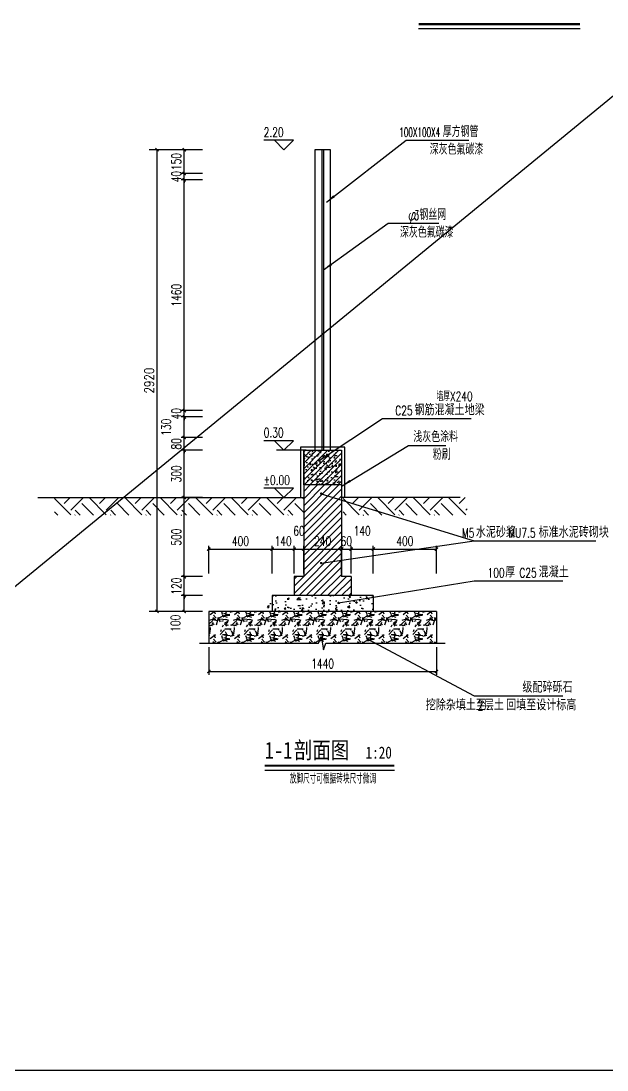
# Model space of a CAD drawing. Extents: x -91598 to 25837, y -20983 to 23106.
# Drawn here: x 8852 to 12560, y 7255 to 13890 of the extents above; entities that cross this region are included whole.
import ezdxf

# ---------------------------------------------------------------- set-up
doc = ezdxf.new("R2010")
doc.units = 0
doc.header["$LTSCALE"] = 1000
for name, color, linetype in [('0-P-铺装填充', 8, 'Continuous'), ('1-填充', 8, 'Continuous'), ('A-HATCH-1', 252, 'Continuous'), ('A-LIN-V', 9, 'Continuous'), ('AS-WALL', 40, 'Continuous'), ('DIM_ELEV', 3, 'Continuous'), ('DIM_LEAD', 3, 'Continuous'), ('DIM_SYMB', 3, 'Continuous'), ('PUB_DIM', 3, 'Continuous')]:
    doc.layers.add(name, color=color, linetype=linetype)
doc.styles.add('-黑体', font='', dxfattribs={"width": 0.8})
doc.styles.add('_TCH_DIM', font='SIMPLEX', dxfattribs={"width": 0.8, "bigfont": 'GBCBIG'})
doc.styles.add('_TCH_DIM_T3', font='SIMPLEX', dxfattribs={"width": 0.8, "bigfont": 'GBCBIG'})
doc.styles.add('A-DIM_T3', font='SIMPLEX', dxfattribs={"width": 0.705882, "bigfont": 'GBCBIG'})
doc.styles.get('-黑体').set_extended_font_data('SimHei')
doc.dimstyles.new('_TCH_ARCH-20', dxfattribs={"dimscale": 20, "dimtxt": 2.975, "dimasz": 1, "dimexe": 2.5, "dimexo": 3, "dimgap": 1, "dimtad": 1, "dimdec": 0, "dimzin": 0, "dimdsep": 46, "dimtxsty": '_TCH_DIM_T3', "dimblk": 'ARCHTICK', "dimcen": 0.09, "dimclrt": 7, "dimazin": 2, "dimtfac": 1, "dimtdec": 0, "dimtix": 1, "dimtmove": 2, "dimatfit": 3, "dimfxl": 0, "dimtolj": 1, "dimtzin": 0, "dimarcsym": 0})
doc.dimstyles.new('A-DIM-20', dxfattribs={"dimscale": 20, "dimtxt": 2.975, "dimasz": 1, "dimexe": 1, "dimexo": 1, "dimgap": 1, "dimtad": 1, "dimdec": 0, "dimzin": 0, "dimdsep": 46, "dimtxsty": 'A-DIM_T3', "dimblk": 'ARCHTICK', "dimcen": 0.09, "dimclrt": 7, "dimazin": 2, "dimtfac": 1, "dimtdec": 0, "dimtix": 1, "dimtmove": 2, "dimatfit": 3, "dimfxl": 0, "dimtolj": 1, "dimtzin": 0, "dimarcsym": 0})

# ---------------------------------------------------------------- blocks, each defined once
blk = doc.blocks.new('_ArchTick')
at = {"color": 0, "linetype": 'ByBlock', "const_width": 0.4}
blk.add_lwpolyline([(-0.5, -0.5), (0.5, 0.5)], dxfattribs=at)
blk = doc.blocks.new('*D90')
at = {"layer": 'Defpoints', "color": 0}
for p in [(9713.1, 13075.3), (9991.7, 13075.3), (9991.7, 10155.3)]:
    blk.add_point(p, dxfattribs=at)
at = {"layer": 'PUB_DIM', "color": 0, "lineweight": -2}
for p, q in [((9931.7, 13075.3), (9663.1, 13075.3)), ((9713.1, 10155.3), (9713.1, 13075.3)), ((9931.7, 10155.3), (9663.1, 10155.3))]:
    blk.add_line(p, q, dxfattribs=at)
at = {"layer": 'PUB_DIM', "color": 0, "lineweight": -2, "xscale": 20, "yscale": 20, "zscale": 20}
for p, rotation in [((9713.1, 13075.3), 90), ((9713.1, 10155.3), 270)]:
    blk.add_blockref('_ArchTick', p, dxfattribs=dict(at, rotation=rotation))
at = {"layer": 'PUB_DIM', "color": 7, "insert": (9663.4, 11615.3), "char_height": 59.5, "attachment_point": 5, "rotation": 90, "style": '_TCH_DIM_T3'}
blk.add_mtext('\\A1;2920', dxfattribs=at)
blk = doc.blocks.new('*D155')
at = {"layer": 'Defpoints', "color": 0}
for p in [(10440.9, 10550), (10040.9, 10375.3), (10440.9, 10375.3)]:
    blk.add_point(p, dxfattribs=at)
at = {"layer": 'PUB_DIM', "color": 0, "lineweight": -2}
for p, q in [((10040.9, 10395.3), (10040.9, 10570)), ((10040.9, 10550), (10440.9, 10550)), ((10440.9, 10395.3), (10440.9, 10570))]:
    blk.add_line(p, q, dxfattribs=at)
at = {"layer": 'PUB_DIM', "color": 0, "lineweight": -2, "xscale": 20, "yscale": 20, "zscale": 20, "rotation": 180}
blk.add_blockref('_ArchTick', (10040.9, 10550), dxfattribs=at)
at = {"layer": 'PUB_DIM', "color": 0, "lineweight": -2, "xscale": 20, "yscale": 20, "zscale": 20}
blk.add_blockref('_ArchTick', (10440.9, 10550), dxfattribs=at)
at = {"layer": 'PUB_DIM', "color": 7, "insert": (10240.9, 10599.8), "char_height": 59.5, "attachment_point": 5, "style": 'A-DIM_T3'}
blk.add_mtext('\\A1;400', dxfattribs=at)
blk = doc.blocks.new('*D156')
at = {"layer": 'Defpoints', "color": 0}
for p in [(10580.9, 10550), (10440.9, 10375.3), (10580.9, 10375.3)]:
    blk.add_point(p, dxfattribs=at)
at = {"layer": 'PUB_DIM', "color": 0, "lineweight": -2}
for p, q in [((10440.9, 10395.3), (10440.9, 10570)), ((10440.9, 10550), (10580.9, 10550)), ((10580.9, 10395.3), (10580.9, 10570))]:
    blk.add_line(p, q, dxfattribs=at)
at = {"layer": 'PUB_DIM', "color": 0, "lineweight": -2, "xscale": 20, "yscale": 20, "zscale": 20, "rotation": 180}
blk.add_blockref('_ArchTick', (10440.9, 10550), dxfattribs=at)
at = {"layer": 'PUB_DIM', "color": 0, "lineweight": -2, "xscale": 20, "yscale": 20, "zscale": 20}
blk.add_blockref('_ArchTick', (10580.9, 10550), dxfattribs=at)
at = {"layer": 'PUB_DIM', "color": 7, "insert": (10510.9, 10599.8), "char_height": 59.5, "attachment_point": 5, "style": 'A-DIM_T3'}
blk.add_mtext('\\A1;140', dxfattribs=at)
blk = doc.blocks.new('*D157')
at = {"layer": 'Defpoints', "color": 0}
for p in [(10640.9, 10550), (10580.9, 10375.3), (10640.9, 10375.3)]:
    blk.add_point(p, dxfattribs=at)
at = {"layer": 'PUB_DIM', "color": 0, "lineweight": -2}
for p, q in [((10580.9, 10395.3), (10580.9, 10570)), ((10580.9, 10550), (10640.9, 10550)), ((10640.9, 10395.3), (10640.9, 10570))]:
    blk.add_line(p, q, dxfattribs=at)
at = {"layer": 'PUB_DIM', "color": 0, "lineweight": -2, "xscale": 20, "yscale": 20, "zscale": 20, "rotation": 180}
blk.add_blockref('_ArchTick', (10580.9, 10550), dxfattribs=at)
at = {"layer": 'PUB_DIM', "color": 0, "lineweight": -2, "xscale": 20, "yscale": 20, "zscale": 20}
blk.add_blockref('_ArchTick', (10640.9, 10550), dxfattribs=at)
at = {"layer": 'PUB_DIM', "color": 7, "insert": (10610.9, 10664.5), "char_height": 59.5, "attachment_point": 5, "style": 'A-DIM_T3'}
blk.add_mtext('\\A1;60', dxfattribs=at)
blk = doc.blocks.new('*D158')
at = {"layer": 'Defpoints', "color": 0}
for p in [(10880.9, 10550), (10640.9, 10375.3), (10880.9, 10375.3)]:
    blk.add_point(p, dxfattribs=at)
at = {"layer": 'PUB_DIM', "color": 0, "lineweight": -2}
for p, q in [((10640.9, 10395.3), (10640.9, 10570)), ((10640.9, 10550), (10880.9, 10550)), ((10880.9, 10395.3), (10880.9, 10570))]:
    blk.add_line(p, q, dxfattribs=at)
at = {"layer": 'PUB_DIM', "color": 0, "lineweight": -2, "xscale": 20, "yscale": 20, "zscale": 20, "rotation": 180}
blk.add_blockref('_ArchTick', (10640.9, 10550), dxfattribs=at)
at = {"layer": 'PUB_DIM', "color": 0, "lineweight": -2, "xscale": 20, "yscale": 20, "zscale": 20}
blk.add_blockref('_ArchTick', (10880.9, 10550), dxfattribs=at)
at = {"layer": 'PUB_DIM', "color": 7, "insert": (10760.9, 10599.8), "char_height": 59.5, "attachment_point": 5, "style": 'A-DIM_T3'}
blk.add_mtext('\\A1;240', dxfattribs=at)
blk = doc.blocks.new('*D159')
at = {"layer": 'Defpoints', "color": 0}
for p in [(10940.9, 10550), (10880.9, 10375.3), (10940.9, 10375.3)]:
    blk.add_point(p, dxfattribs=at)
at = {"layer": 'PUB_DIM', "color": 0, "lineweight": -2}
for p, q in [((10880.9, 10550), (10860.9, 10550)), ((10880.9, 10395.3), (10880.9, 10570)), ((10880.9, 10550), (10940.9, 10550)), ((10940.9, 10395.3), (10940.9, 10570)), ((10940.9, 10550), (10960.9, 10550))]:
    blk.add_line(p, q, dxfattribs=at)
at = {"layer": 'PUB_DIM', "color": 0, "lineweight": -2, "xscale": 20, "yscale": 20, "zscale": 20}
blk.add_blockref('_ArchTick', (10880.9, 10550), dxfattribs=at)
at = {"layer": 'PUB_DIM', "color": 0, "lineweight": -2, "xscale": 20, "yscale": 20, "zscale": 20, "rotation": 180}
blk.add_blockref('_ArchTick', (10940.9, 10550), dxfattribs=at)
at = {"layer": 'PUB_DIM', "color": 7, "insert": (10910.9, 10599.8), "char_height": 59.5, "attachment_point": 5, "style": 'A-DIM_T3'}
blk.add_mtext('\\A1;60', dxfattribs=at)
blk = doc.blocks.new('*D160')
at = {"layer": 'Defpoints', "color": 0}
for p in [(11080.9, 10550), (10940.9, 10375.3), (11080.9, 10375.3)]:
    blk.add_point(p, dxfattribs=at)
at = {"layer": 'PUB_DIM', "color": 0, "lineweight": -2}
for p, q in [((10940.9, 10395.3), (10940.9, 10570)), ((10940.9, 10550), (11080.9, 10550)), ((11080.9, 10395.3), (11080.9, 10570))]:
    blk.add_line(p, q, dxfattribs=at)
at = {"layer": 'PUB_DIM', "color": 0, "lineweight": -2, "xscale": 20, "yscale": 20, "zscale": 20, "rotation": 180}
blk.add_blockref('_ArchTick', (10940.9, 10550), dxfattribs=at)
at = {"layer": 'PUB_DIM', "color": 0, "lineweight": -2, "xscale": 20, "yscale": 20, "zscale": 20}
blk.add_blockref('_ArchTick', (11080.9, 10550), dxfattribs=at)
at = {"layer": 'PUB_DIM', "color": 7, "insert": (11010.9, 10664.5), "char_height": 59.5, "attachment_point": 5, "style": 'A-DIM_T3'}
blk.add_mtext('\\A1;140', dxfattribs=at)
blk = doc.blocks.new('*D161')
at = {"layer": 'Defpoints', "color": 0}
for p in [(11480.9, 10550), (11080.9, 10375.3), (11480.9, 10375.3)]:
    blk.add_point(p, dxfattribs=at)
at = {"layer": 'PUB_DIM', "color": 0, "lineweight": -2}
for p, q in [((11080.9, 10395.3), (11080.9, 10570)), ((11080.9, 10550), (11480.9, 10550)), ((11480.9, 10395.3), (11480.9, 10570))]:
    blk.add_line(p, q, dxfattribs=at)
at = {"layer": 'PUB_DIM', "color": 0, "lineweight": -2, "xscale": 20, "yscale": 20, "zscale": 20, "rotation": 180}
blk.add_blockref('_ArchTick', (11080.9, 10550), dxfattribs=at)
at = {"layer": 'PUB_DIM', "color": 0, "lineweight": -2, "xscale": 20, "yscale": 20, "zscale": 20}
blk.add_blockref('_ArchTick', (11480.9, 10550), dxfattribs=at)
at = {"layer": 'PUB_DIM', "color": 7, "insert": (11280.9, 10599.8), "char_height": 59.5, "attachment_point": 5, "style": 'A-DIM_T3'}
blk.add_mtext('\\A1;400', dxfattribs=at)
blk = doc.blocks.new('*D162')
at = {"layer": 'Defpoints', "color": 0}
for p in [(9885, 10255.3), (10021.7, 10255.3), (10021.7, 10155.3)]:
    blk.add_point(p, dxfattribs=at)
at = {"layer": 'PUB_DIM', "color": 0, "lineweight": -2}
for p, q in [((10001.7, 10255.3), (9865, 10255.3)), ((9885, 10155.3), (9885, 10255.3)), ((10001.7, 10155.3), (9865, 10155.3))]:
    blk.add_line(p, q, dxfattribs=at)
at = {"layer": 'PUB_DIM', "color": 0, "lineweight": -2, "xscale": 20, "yscale": 20, "zscale": 20}
for p, rotation in [((9885, 10255.3), 90), ((9885, 10155.3), 270)]:
    blk.add_blockref('_ArchTick', p, dxfattribs=dict(at, rotation=rotation))
at = {"layer": 'PUB_DIM', "color": 7, "insert": (9830, 10080.3), "char_height": 59.5, "attachment_point": 5, "rotation": 90, "style": 'A-DIM_T3'}
blk.add_mtext('\\A1;100', dxfattribs=at)
blk = doc.blocks.new('*D163')
at = {"layer": 'Defpoints', "color": 0}
for p in [(9885, 10375.3), (10021.7, 10375.3), (10021.7, 10255.3)]:
    blk.add_point(p, dxfattribs=at)
at = {"layer": 'PUB_DIM', "color": 0, "lineweight": -2}
for p, q in [((10001.7, 10375.3), (9865, 10375.3)), ((9885, 10375.3), (9885, 10395.3)), ((9885, 10255.3), (9885, 10375.3)), ((10001.7, 10255.3), (9865, 10255.3)), ((9885, 10255.3), (9885, 10235.3))]:
    blk.add_line(p, q, dxfattribs=at)
at = {"layer": 'PUB_DIM', "color": 0, "lineweight": -2, "xscale": 20, "yscale": 20, "zscale": 20}
for p, rotation in [((9885, 10375.3), 270), ((9885, 10255.3), 90)]:
    blk.add_blockref('_ArchTick', p, dxfattribs=dict(at, rotation=rotation))
at = {"layer": 'PUB_DIM', "color": 7, "insert": (9835.2, 10315.3), "char_height": 59.5, "attachment_point": 5, "rotation": 90, "style": 'A-DIM_T3'}
blk.add_mtext('\\A1;120', dxfattribs=at)
blk = doc.blocks.new('*D164')
at = {"layer": 'Defpoints', "color": 0}
for p in [(9885, 10875.3), (10021.7, 10875.3), (10021.7, 10375.3)]:
    blk.add_point(p, dxfattribs=at)
at = {"layer": 'PUB_DIM', "color": 0, "lineweight": -2}
for p, q in [((10001.7, 10875.3), (9865, 10875.3)), ((9885, 10375.3), (9885, 10875.3)), ((10001.7, 10375.3), (9865, 10375.3))]:
    blk.add_line(p, q, dxfattribs=at)
at = {"layer": 'PUB_DIM', "color": 0, "lineweight": -2, "xscale": 20, "yscale": 20, "zscale": 20}
for p, rotation in [((9885, 10875.3), 90), ((9885, 10375.3), 270)]:
    blk.add_blockref('_ArchTick', p, dxfattribs=dict(at, rotation=rotation))
at = {"layer": 'PUB_DIM', "color": 7, "insert": (9835.2, 10625.3), "char_height": 59.5, "attachment_point": 5, "rotation": 90, "style": 'A-DIM_T3'}
blk.add_mtext('\\A1;500', dxfattribs=at)
blk = doc.blocks.new('*D165')
at = {"layer": 'Defpoints', "color": 0}
for p in [(9885, 11175.3), (10021.7, 11175.3), (10021.7, 10875.3)]:
    blk.add_point(p, dxfattribs=at)
at = {"layer": 'PUB_DIM', "color": 0, "lineweight": -2}
for p, q in [((10001.7, 11175.3), (9865, 11175.3)), ((9885, 10875.3), (9885, 11175.3)), ((10001.7, 10875.3), (9865, 10875.3))]:
    blk.add_line(p, q, dxfattribs=at)
at = {"layer": 'PUB_DIM', "color": 0, "lineweight": -2, "xscale": 20, "yscale": 20, "zscale": 20}
for p, rotation in [((9885, 11175.3), 90), ((9885, 10875.3), 270)]:
    blk.add_blockref('_ArchTick', p, dxfattribs=dict(at, rotation=rotation))
at = {"layer": 'PUB_DIM', "color": 7, "insert": (9835.2, 11025.3), "char_height": 59.5, "attachment_point": 5, "rotation": 90, "style": 'A-DIM_T3'}
blk.add_mtext('\\A1;300', dxfattribs=at)
blk = doc.blocks.new('*D166')
at = {"layer": 'Defpoints', "color": 0}
for p in [(9885, 11255.3), (10021.7, 11255.3), (10021.7, 11175.3)]:
    blk.add_point(p, dxfattribs=at)
at = {"layer": 'PUB_DIM', "color": 0, "lineweight": -2}
for p, q in [((10001.7, 11255.3), (9865, 11255.3)), ((9885, 11255.3), (9885, 11275.3)), ((9885, 11175.3), (9885, 11255.3)), ((10001.7, 11175.3), (9865, 11175.3)), ((9885, 11175.3), (9885, 11155.3))]:
    blk.add_line(p, q, dxfattribs=at)
at = {"layer": 'PUB_DIM', "color": 0, "lineweight": -2, "xscale": 20, "yscale": 20, "zscale": 20}
for p, rotation in [((9885, 11255.3), 270), ((9885, 11175.3), 90)]:
    blk.add_blockref('_ArchTick', p, dxfattribs=dict(at, rotation=rotation))
at = {"layer": 'PUB_DIM', "color": 7, "insert": (9835.2, 11215.3), "char_height": 59.5, "attachment_point": 5, "rotation": 90, "style": 'A-DIM_T3'}
blk.add_mtext('\\A1;80', dxfattribs=at)
blk = doc.blocks.new('*D167')
at = {"layer": 'Defpoints', "color": 0}
for p in [(9885, 11385.3), (10021.7, 11385.3), (10021.7, 11255.3)]:
    blk.add_point(p, dxfattribs=at)
at = {"layer": 'PUB_DIM', "color": 0, "lineweight": -2}
for p, q in [((10001.7, 11385.3), (9865, 11385.3)), ((9885, 11255.3), (9885, 11385.3)), ((10001.7, 11255.3), (9865, 11255.3))]:
    blk.add_line(p, q, dxfattribs=at)
at = {"layer": 'PUB_DIM', "color": 0, "lineweight": -2, "xscale": 20, "yscale": 20, "zscale": 20}
for p, rotation in [((9885, 11385.3), 90), ((9885, 11255.3), 270)]:
    blk.add_blockref('_ArchTick', p, dxfattribs=dict(at, rotation=rotation))
at = {"layer": 'PUB_DIM', "color": 7, "insert": (9770.5, 11320.3), "char_height": 59.5, "attachment_point": 5, "rotation": 90, "style": 'A-DIM_T3'}
blk.add_mtext('\\A1;130', dxfattribs=at)
blk = doc.blocks.new('*D168')
at = {"layer": 'Defpoints', "color": 0}
for p in [(9885, 11425.3), (10021.7, 11425.3), (10021.7, 11385.3)]:
    blk.add_point(p, dxfattribs=at)
at = {"layer": 'PUB_DIM', "color": 0, "lineweight": -2}
for p, q in [((10001.7, 11425.3), (9865, 11425.3)), ((9885, 11425.3), (9885, 11445.3)), ((9885, 11385.3), (9885, 11425.3)), ((10001.7, 11385.3), (9865, 11385.3)), ((9885, 11385.3), (9885, 11365.3))]:
    blk.add_line(p, q, dxfattribs=at)
at = {"layer": 'PUB_DIM', "color": 0, "lineweight": -2, "xscale": 20, "yscale": 20, "zscale": 20}
for p, rotation in [((9885, 11425.3), 270), ((9885, 11385.3), 90)]:
    blk.add_blockref('_ArchTick', p, dxfattribs=dict(at, rotation=rotation))
at = {"layer": 'PUB_DIM', "color": 7, "insert": (9835.2, 11405.3), "char_height": 59.5, "attachment_point": 5, "rotation": 90, "style": 'A-DIM_T3'}
blk.add_mtext('\\A1;40', dxfattribs=at)
blk = doc.blocks.new('*D169')
at = {"layer": 'Defpoints', "color": 0}
for p in [(9885, 12885.3), (10021.7, 12885.3), (10021.7, 11425.3)]:
    blk.add_point(p, dxfattribs=at)
at = {"layer": 'PUB_DIM', "color": 0, "lineweight": -2}
for p, q in [((10001.7, 12885.3), (9865, 12885.3)), ((9885, 11425.3), (9885, 12885.3)), ((10001.7, 11425.3), (9865, 11425.3))]:
    blk.add_line(p, q, dxfattribs=at)
at = {"layer": 'PUB_DIM', "color": 0, "lineweight": -2, "xscale": 20, "yscale": 20, "zscale": 20}
for p, rotation in [((9885, 12885.3), 90), ((9885, 11425.3), 270)]:
    blk.add_blockref('_ArchTick', p, dxfattribs=dict(at, rotation=rotation))
at = {"layer": 'PUB_DIM', "color": 7, "insert": (9835.2, 12155.3), "char_height": 59.5, "attachment_point": 5, "rotation": 90, "style": 'A-DIM_T3'}
blk.add_mtext('\\A1;1460', dxfattribs=at)
blk = doc.blocks.new('*D170')
at = {"layer": 'Defpoints', "color": 0}
for p in [(9885, 12925.3), (10021.7, 12925.3), (10021.7, 12885.3)]:
    blk.add_point(p, dxfattribs=at)
at = {"layer": 'PUB_DIM', "color": 0, "lineweight": -2}
for p, q in [((9885, 12925.3), (9885, 12945.3)), ((10001.7, 12925.3), (9865, 12925.3)), ((10001.7, 12885.3), (9865, 12885.3)), ((9885, 12885.3), (9885, 12925.3)), ((9885, 12885.3), (9885, 12865.3))]:
    blk.add_line(p, q, dxfattribs=at)
at = {"layer": 'PUB_DIM', "color": 0, "lineweight": -2, "xscale": 20, "yscale": 20, "zscale": 20}
for p, rotation in [((9885, 12925.3), 270), ((9885, 12885.3), 90)]:
    blk.add_blockref('_ArchTick', p, dxfattribs=dict(at, rotation=rotation))
at = {"layer": 'PUB_DIM', "color": 7, "insert": (9835.2, 12905.3), "char_height": 59.5, "attachment_point": 5, "rotation": 90, "style": 'A-DIM_T3'}
blk.add_mtext('\\A1;40', dxfattribs=at)
blk = doc.blocks.new('*D171')
at = {"layer": 'Defpoints', "color": 0}
for p in [(9885, 13075.3), (10021.7, 13075.3), (10021.7, 12925.3)]:
    blk.add_point(p, dxfattribs=at)
at = {"layer": 'PUB_DIM', "color": 0, "lineweight": -2}
for p, q in [((10001.7, 13075.3), (9865, 13075.3)), ((9885, 12925.3), (9885, 13075.3)), ((10001.7, 12925.3), (9865, 12925.3))]:
    blk.add_line(p, q, dxfattribs=at)
at = {"layer": 'PUB_DIM', "color": 0, "lineweight": -2, "xscale": 20, "yscale": 20, "zscale": 20}
for p, rotation in [((9885, 13075.3), 90), ((9885, 12925.3), 270)]:
    blk.add_blockref('_ArchTick', p, dxfattribs=dict(at, rotation=rotation))
at = {"layer": 'PUB_DIM', "color": 7, "insert": (9835.2, 13000.3), "char_height": 59.5, "attachment_point": 5, "rotation": 90, "style": 'A-DIM_T3'}
blk.add_mtext('\\A1;150', dxfattribs=at)
blk = doc.blocks.new('*D172')
at = {"layer": 'Defpoints', "color": 0}
for p in [(10040.9, 9949.7), (11480.9, 9949.7), (11480.9, 9775)]:
    blk.add_point(p, dxfattribs=at)
at = {"layer": 'PUB_DIM', "color": 0, "lineweight": -2}
for p, q in [((10040.9, 9929.7), (10040.9, 9755)), ((11480.9, 9929.7), (11480.9, 9755)), ((10040.9, 9775), (11480.9, 9775))]:
    blk.add_line(p, q, dxfattribs=at)
at = {"layer": 'PUB_DIM', "color": 0, "lineweight": -2, "xscale": 20, "yscale": 20, "zscale": 20, "rotation": 180}
blk.add_blockref('_ArchTick', (10040.9, 9775), dxfattribs=at)
at = {"layer": 'PUB_DIM', "color": 0, "lineweight": -2, "xscale": 20, "yscale": 20, "zscale": 20}
blk.add_blockref('_ArchTick', (11480.9, 9775), dxfattribs=at)
at = {"layer": 'PUB_DIM', "color": 7, "insert": (10760.9, 9824.8), "char_height": 59.5, "attachment_point": 5, "style": 'A-DIM_T3'}
blk.add_mtext('\\A1;1440', dxfattribs=at)

msp = doc.modelspace()

# ---------------------------------------------------------------- hatches: boundary and pattern name
at = {"layer": '0-P-铺装填充'}
h = msp.add_hatch(dxfattribs=at)
h.set_pattern_fill('GRAVEL', color=256, scale=20)
h.set_pattern_definition([(228.0128, (1160474.207, 381222.459), (-1219.20103595, -1371.60168537), [20.50326, -2029.83]), (184.9697, (1160460.491, 381207.219), (1828.80295837, 152.398924523), [35.1843, -3483.24]), (132.5104, (1160425.439, 381204.171), (1523.9988911, -1676.40163755), [24.80892, -2456.082]), (267.2737, (1160366.003, 381166.071), (152.39933825, 3047.9990192), [32.0403, -3171.984]), (292.8337, (1160364.479, 381134.067), (-762.00216333, 1828.801039803), [31.41804, -3110.388]), (357.2737, (1160376.671, 381105.111), (-3047.9990192, 152.39933825), [32.0403, -3171.984]), (37.6942, (1160408.6753, 381103.587), (-1981.201251674, -1523.99864142), [42.37164, -4194.786]), (72.2553, (1160442.2033, 381129.495), (1066.802133928, 3352.800972362), [40.0032, -3960.318]), (121.4296, (1160454.395, 381167.595), (-1219.200314116, 1981.1976696), [32.14878, -3182.73]), (175.2364, (1160437.631, 381195.027), (1676.39868318, -152.39856976), [36.70278, -1798.434]), (222.3974, (1160401.0553, 381198.075), (-1828.800055034, -1676.397819038), [47.46468, -4699.008]), (138.8141, (1160516.88, 381164.547), (-1066.79932045, 914.39859343), [16.2003, -1603.836]), (171.4692, (1160504.687, 381175.215), (1981.196975735, -304.800768003), [30.82092, -3051.276]), (225, (1160474.21, 381179.79), (-3e-14, -152.399896), [21.55254, -193.9734]), (203.1986, (1160463.54, 381198.075), (762.00256954, 304.80133646), [11.60646, -1149.036]), (291.8014, (1160452.87, 381193.503), (-152.4001069, 457.2002945), [16.41396, -804.288]), (30.9638, (1160458.967, 381178.263), (457.1995173, 304.8002375), [26.6592, -861.978]), (161.5651, (1160481.827, 381191.98), (304.800139, -152.3997733), [19.27722, -462.654]), (16.3895, (1160364.479, 381193.503), (1524.00084084, 457.199049), [27.00528, -2673.528]), (70.3462, (1160390.387, 381201.123), (-609.59830132, -1676.39762931), [22.65594, -2242.932]), (293.1986, (1160481.827, 381222.459), (-304.80133646, 762.00256954), [23.2128, -1137.432]), (343.6105, (1160490.971, 381201.123), (-1524.00084084, 457.199049), [27.00528, -2673.528]), (339.444, (1160364.48, 381099.015), (-762.00094586, 304.79963016), [26.0421, -1276.062]), (294.7751, (1160388.863, 381089.871), (-761.99822422, 1676.39922157), [21.82032, -2160.216]), (66.8014, (1160483.351, 381070.059), (304.80133646, 762.00256954), [23.2128, -1137.432]), (17.354, (1160492.495, 381091.395), (-1981.20010691, -609.599080536), [25.54698, -2529.144]), (69.444, (1160408.675, 381070.059), (-304.79963016, -762.00094586), [13.02108, -1289.088]), (101.3099, (1160474.207, 381070.06), (-152.3992478, 609.59804765), [7.7709, -769.32]), (165.9638, (1160472.683, 381077.68), (457.2003213, -152.3997362), [31.41804, -596.943]), (186.009, (1160442.203, 381085.299), (1523.997752666, 152.399644113), [29.11602, -2882.484]), (303.6901, (1160458.967, 381164.547), (-152.4000523, 304.799706), [21.97944, -527.5068]), (353.1572, (1160471.159, 381146.259), (2590.8010714, -304.8013651), [38.37342, -3798.96]), (60.9454, (1160509.26, 381141.687), (-609.59858195, -1066.79745665), [15.69048, -1553.364]), (90, (1160516.88, 381155.4), (-152.4, 152.4), [9.144, -143.256]), (120.2564, (1160439.155, 381089.871), (609.59870801, -1066.79946195), [21.17202, -2096.034]), (48.0128, (1160428.487, 381108.159), (1219.20103595, 1371.60168537), [41.00658, -2009.328]), (0, (1160455.92, 381138.64), (152.4, 152.4), [39.624, -112.776]), (325.3048, (1160495.543, 381138.639), (-1523.99735946, 1066.80010143), [24.0966, -2385.558]), (254.0546, (1160515.355, 381124.923), (-152.4003888, -609.6014522), [22.18974, -1087.302]), (207.646, (1160509.259, 381103.587), (-2895.59898294, -1524.000958483), [36.1287, -3576.75]), (175.4261, (1160477.255, 381086.823), (-1981.200456285, 152.399262673), [38.22174, -3783.948]), (175.4261, (1160477.255, 381086.823), (-1981.200456285, 152.399262673), [38.22174, -3783.948])])
h.paths.add_polyline_path([(11480.9, 9955.3), (11480.9, 10155.3), (10040.9, 10155.3), (10040.9, 9955.3)])
at = {"layer": '1-填充'}
h = msp.add_hatch(dxfattribs=at)
h.set_pattern_fill('混凝土', color=256, scale=15, style=0)
h.set_pattern_definition([(50, (-1159407.82, -372356.37), (107.5890274, -9.41282), [11.25, -123.75]), (355, (-1159407.82, -372356.37), (-20.8127, 112.82882), [9, -99]), (100.4514, (-1159398.86, -372357.16), (86.776407, 103.415931), [9.5610285, -105.171317]), (46.1842, (-1159407.82, -372326.37), (160.086157, -24.827852), [16.875, -185.625]), (96.6356, (-1159394.48, -372328.44), (140.199406, 146.11768), [14.341543, -157.75695]), (351.1842, (-1159407.82, -372326.37), (140.199292, 146.11779), [13.5, -148.5]), (21, (-1159392.82, -372333.87), (89.536058, -60.3928336), [11.25, -123.75]), (326, (-1159392.82, -372333.87), (36.4973, 108.772507), [9, -99]), (71.4514, (-1159385.36, -372338.91), (126.033394, 48.3795745), [9.5610285, -105.171317]), (37.5, (-1159407.82, -372356.373), (1.8239783, 49.9340781), [0, -97.8, 0, -100.5, 0, -99.375]), (7.5, (-1159407.82, -372356.373), (39.4604306, 59.1617568), [0, -57.3, 0, -95.55, 0, -37.875]), (327.5, (-1159441.27, -372356.373), (80.0733654, -3.3832308), [0, -37.5, 0, -117, 0, -155.25]), (317.5, (-1159456.27, -372356.37), (87.4779254, 15.0157473), [0, -48.75, 0, -77.7, 0, -110.25])])
h.paths.add_polyline_path([(11080.9, 10155.3), (11080.9, 10255.3), (10410.9, 10255.3), (10410.9, 10155.3)])
at = {"layer": 'A-HATCH-1'}
h = msp.add_hatch(dxfattribs=at)
h.set_pattern_fill('钢筋混凝土', color=8, scale=10)
h.set_pattern_definition([(45, (-1151450.645, -353346.27), (-17.67766953, 17.67766953), []), (50, (-1151450.645, -353346.27), (71.7260183, -6.2752135), [7.5, -82.5]), (355, (-1151450.645, -353346.27), (-13.8751334, 75.2192134), [6, -66]), (100.4514, (-1151444.67, -353346.79), (57.850938, 68.9439542), [6.374019, -70.114211]), (46.1842, (-1151450.645, -353326.27), (106.724105, -16.5519014), [11.25, -123.75]), (96.6356, (-1151441.75, -353327.65), (93.4662706, 97.411787), [9.561029, -105.1713]), (351.1842, (-1151450.65, -353326.27), (93.466195, 97.41186), [9, -99]), (21, (-1151440.645, -353331.27), (59.6907052, -40.261889), [7.5, -82.5]), (326, (-1151440.645, -353331.27), (24.331533, 72.5150045), [6, -66]), (71.4514, (-1151435.67, -353334.625), (84.022263, 32.2530497), [6.374019, -70.114211]), (37.5, (-1151450.645, -353346.27), (1.21598553, 33.2893854), [0, -65.2, 0, -67, 0, -66.25]), (7.5, (-1151450.645, -353346.27), (26.3069537, 39.4411712), [0, -38.2, 0, -63.7, 0, -25.25]), (327.5, (-1151472.945, -353346.27), (53.3822436, -2.2554872), [0, -25, 0, -78, 0, -103.5]), (317.5, (-1151482.945, -353346.27), (58.318617, 10.0104982), [0, -32.5, 0, -51.8, 0, -73.5])])
h.paths.add_polyline_path([(10880.9, 11175.3), (10880.9, 10955.3), (10640.9, 10955.3), (10640.9, 11175.3)])
h = msp.add_hatch(dxfattribs=at)
h.set_pattern_fill('ANSI31', color=8, scale=10)
h.set_pattern_definition([(45, (-8685102.553, 3217107.427), (-22.4506403, 22.4506403), [])])
h.paths.add_polyline_path([(10880.9, 10955.3), (10640.9, 10955.3), (10640.9, 10375.3), (10580.9, 10375.3), (10580.9, 10255.3), (10940.9, 10255.3), (10940.9, 10375.3), (10880.9, 10375.3)])
h = msp.add_hatch(dxfattribs=at)
h.set_pattern_fill('EARTH', color=8, scale=50, angle=45)
h.set_pattern_definition([(45, (-1160, 20000), (0, 224.5064), [158.75, -158.75]), (45, (-1202.1, 20042.1), (0, 224.5064), [158.75, -158.75]), (45, (-1244.19, 20084.19), (0, 224.5064), [158.75, -158.75]), (135, (-1244.19, 20112.25), (-224.5064, 2e-14), [158.75, -158.75]), (135, (-1202.1, 20154.35), (-224.5064, 2e-14), [158.75, -158.75]), (135, (-1160, 20196.44), (-224.5064, 2e-14), [158.75, -158.75])])
h.paths.add_polyline_path([(10640.9, 10875.3), (10640.9, 10765), (9065, 10765), (9065, 10875.3)])
h = msp.add_hatch(dxfattribs=at)
h.set_pattern_fill('EARTH', color=8, scale=50, angle=45)
h.set_pattern_definition([(45, (665, 20000), (0, 224.5064), [158.75, -158.75]), (45, (622.9, 20042.1), (0, 224.5064), [158.75, -158.75]), (45, (580.81, 20084.19), (0, 224.5064), [158.75, -158.75]), (135, (580.81, 20112.25), (-224.5064, 2e-14), [158.75, -158.75]), (135, (622.9, 20154.35), (-224.5064, 2e-14), [158.75, -158.75]), (135, (665, 20196.44), (-224.5064, 2e-14), [158.75, -158.75])])
h.paths.add_polyline_path([(11675, 10875.3), (11675, 10765), (10890, 10765), (10890, 10875.3)])
at = {"layer": 'DIM_LEAD'}
for points in [[(10785.1, 12743.9), (10837.5, 12774.3), (10827.7, 12786.9)], [(10765.9, 12315), (10819.3, 12343.6), (10809.9, 12356.6)], [(10747.1, 11109.7, 1), (10731.1, 11109.7, 1)], [(10883.8, 10950), (10939.3, 10974.2), (10931, 10987.9)], [(10759.3, 10901, 1), (10743.3, 10901, 1)], [(10759.3, 10461, 1), (10743.3, 10461, 1)], [(10869.1, 10209.3, 1), (10853.1, 10209.3, 1)], [(11053.8, 9980.7, 1), (11037.8, 9980.7, 1)]]:
    msp.add_hatch(color=256, dxfattribs=at).paths.add_polyline_path(points, flags=17)

# ---------------------------------------------------------------- linework, layer by layer
for points in [[(5080, 7255), (21315, 7255), (21315, 20565), (5080, 20565)], [(21315, 7255), (5080, 20565), (5080, 7255), (21315, 20565)]]:
    msp.add_lwpolyline(points, close=True)
at = {"layer": 'A-HATCH-1'}
for points in [[(10640.9, 11175.3), (10880.9, 11175.3)], [(11480.9, 10155.3), (10040.9, 10155.3)], [(10040.9, 10155.3), (10040.9, 9955.3)], [(11480.9, 10155.3), (11480.9, 9955.3)]]:
    msp.add_lwpolyline(points, dxfattribs=at)
at = {"layer": 'A-LIN-V', "ltscale": 5}
for points in [[(10810.9, 11175.3), (10810.9, 13075.3), (10710.9, 13075.3), (10710.9, 11175.3)], [(10755.9, 13075.3), (10755.9, 11175.3)], [(10765.9, 13075.3), (10765.9, 11175.3)]]:
    msp.add_lwpolyline(points, dxfattribs=at)
at = {"layer": 'AS-WALL'}
for p, q in [((8960, 10875.3), (10640.9, 10875.3)), ((11630, 10875.3), (10880.9, 10875.3))]:
    msp.add_line(p, q, dxfattribs=at)
for points in [[(10900.9, 10875.3), (10900.9, 11195.3), (10620.9, 11195.3), (10620.9, 10875.3)], [(10640.9, 11175.3), (10640.9, 10375.3)], [(10880.9, 11175.3), (10880.9, 10375.3)], [(10580.9, 10375.3), (10580.9, 10255.3)], [(10640.9, 10375.3), (10580.9, 10375.3)], [(10940.9, 10375.3), (10880.9, 10375.3)], [(10940.9, 10375.3), (10940.9, 10255.3)], [(10440.9, 10255.3), (10440.9, 10155.3)], [(11080.9, 10255.3), (10440.9, 10255.3)], [(11080.9, 10255.3), (11080.9, 10155.3)]]:
    msp.add_lwpolyline(points, dxfattribs=at)
msp.add_lwpolyline([(10640.9, 10955.3), (10640.9, 11175.3), (10880.9, 11175.3), (10880.9, 10955.3)], close=True, dxfattribs=at)
at = {"layer": 'DIM_ELEV'}
for p, q in [((10575.9, 13135.3), (10387.9, 13135.3)), ((10515.9, 13075.3), (10455.9, 13135.3)), ((10515.9, 13075.3), (10575.9, 13135.3)), ((10575.9, 11235.3), (10387.9, 11235.3)), ((10515.9, 11175.3), (10455.9, 11235.3)), ((10515.9, 11175.3), (10575.9, 11235.3)), ((10656.9, 11175.3), (10468.8, 11175.3)), ((10575.9, 10935.3), (10387.9, 10935.3)), ((10515.9, 10875.3), (10455.9, 10935.3)), ((10515.9, 10875.3), (10575.9, 10935.3))]:
    msp.add_line(p, q, dxfattribs=at)
at = {"layer": 'DIM_LEAD'}
for p, q in [((10785.1, 12743.9), (11290, 13135)), ((11290, 13135), (11685, 13135)), ((10765.9, 12315), (11175, 12610)), ((11175, 12610), (11496.6, 12610)), ((10739.1, 11109.7), (11140, 11374.7)), ((11140, 11374.7), (11701.3, 11374.7)), ((10883.8, 10950), (11305, 11205)), ((11305, 11205), (11540, 11205)), ((10751.3, 10900), (11720, 10601)), ((10751.3, 10461), (11720, 10601)), ((11720, 10601), (12490, 10601)), ((10861.1, 10209.3), (11720, 10349.3)), ((11720, 10349.3), (12281.3, 10349.3)), ((11045.8, 9980.7), (11720, 9620.7)), ((11720, 9620.7), (12281.3, 9620.7))]:
    msp.add_line(p, q, dxfattribs=at)
at = {"layer": 'DIM_SYMB', "const_width": 14}
for points in [[(11367.5, 13869.8), (12389.6, 13869.8)], [(10394.7, 9179.8), (11215.3, 9179.8)]]:
    msp.add_lwpolyline(points, dxfattribs=at)
at = {"layer": 'DIM_SYMB'}
for points in [[(11367.5, 13841.8), (12389.6, 13841.8)], [(9980.9, 9955.3), (10735.5, 9955.3), (10750.8, 9997.3), (10765.6, 9913.3), (10780.5, 9955.3), (11535.2, 9955.3)], [(10394.7, 9151.8), (11215.3, 9151.8)]]:
    msp.add_lwpolyline(points, dxfattribs=at)

# ---------------------------------------------------------------- texts
at = {"layer": 'DIM_ELEV', "color": 7, "style": '_TCH_DIM', "width": 0.705882}
for s, p in [('2.20', (10387.9, 13156.3)), ('0.30', (10387.9, 11256.3)), ('%%P0.00', (10387.9, 10956.3))]:
    msp.add_text(s, height=59.5, dxfattribs=at).set_placement(p)
at = {"layer": 'DIM_LEAD', "color": 7, "style": '_TCH_DIM'}
for s, height, width, p in [('100X100X4', 59.5, 0.564706, (11245.5, 13156)), ('厚方钢管', 70.52, 0.8, (11520.7, 13156)), ('深灰色氟碳漆', 70.52, 0.8, (11438.6, 13044)), ('φ', 70.5, 0.8, (11300.3, 12631)), ('3', 59.5, 0.564706, (11341.4, 12631)), ('钢丝网', 70.52, 0.8, (11373.4, 12631)), ('深灰色氟碳漆', 70.52, 0.8, (11250.2, 12519)), ('墙厚X240', 59.5, 0.705882, (11481.9, 11485.7)), ('C25', 59.5, 0.705882, (11219.9, 11395.7)), ('浅灰色涂料', 70.52, 0.8, (11334.7, 11226)), ('粉刷', 70.52, 0.8, (11457.9, 11114)), ('M5', 59.5, 0.705882, (11641.9, 10622)), ('MU7.5', 59.5, 0.705882, (11935.3, 10622)), ('100', 59.5, 0.705882, (11803.9, 10370.3)), ('C25', 59.5, 0.705882, (12005.3, 10370.3)), ('2', 59.5, 0.705882, (11741.3, 9529.7)), ('放脚尺寸可根据砖块尺寸微调', 59.5, 0.705882, (10552.9, 9066.9))]:
    msp.add_text(s, height=height, dxfattribs=dict(at, width=width)).set_placement(p)
for s, height, p in [('钢筋混凝土地梁', 70.52, (11341.9, 11395.7)), ('水泥砂浆', 70.52, (11729.9, 10622)), ('标准水泥砖砌块', 70.52, (12127.3, 10622)), ('厚', 70.5, (11915.9, 10370.3)), ('混凝土', 70.52, (12127.3, 10370.3)), ('级配碎砾石', 70.52, (12024.6, 9641.7)), ('挖除杂填土至', 70.52, (11413.3, 9529.7)), ('层土', 70.52, (11781.3, 9529.7)), ('回填至设计标高', 70.52, (11921.9, 9529.7))]:
    msp.add_text(s, height=height, dxfattribs=at).set_placement(p)
at = {"layer": 'DIM_SYMB', "color": 7, "style": '-黑体', "width": 0.8}
for s, height, p in [('1-1', 106.95, (10394.7, 9224.5)), ('剖面图', 106.95, (10579.3, 9224.5)), ('1:20', 76.39, (11032.5, 9224.5))]:
    msp.add_text(s, height=height, dxfattribs=at).set_placement(p)

# ---------------------------------------------------------------- dimensions: what is measured, and where the dimension line sits
at = {"layer": 'PUB_DIM'}
for p1, p2, distance, dimstyle, picture, middle in [((9991.7, 10155.3), (9991.7, 13075.3), 278.6, '_TCH_ARCH-20', '*D90', (9663.4, 11615.3)), ((10021.7, 12925.3), (10021.7, 13075.3), 136.7, 'A-DIM-20', '*D171', (9835.2, 13000.3)), ((10021.7, 12885.3), (10021.7, 12925.3), 136.7, 'A-DIM-20', '*D170', (9835.2, 12905.3)), ((10021.7, 11425.3), (10021.7, 12885.3), 136.7, 'A-DIM-20', '*D169', (9835.2, 12155.3)), ((10021.7, 11385.3), (10021.7, 11425.3), 136.7, 'A-DIM-20', '*D168', (9835.2, 11405.3)), ((10021.7, 11175.3), (10021.7, 11255.3), 136.7, 'A-DIM-20', '*D166', (9835.2, 11215.3)), ((10021.7, 10875.3), (10021.7, 11175.3), 136.7, 'A-DIM-20', '*D165', (9835.2, 11025.3)), ((10021.7, 10375.3), (10021.7, 10875.3), 136.7, 'A-DIM-20', '*D164', (9835.2, 10625.3)), ((10040.9, 10375.3), (10440.9, 10375.3), 174.7, 'A-DIM-20', '*D155', (10240.9, 10599.8)), ((10440.9, 10375.3), (10580.9, 10375.3), 174.7, 'A-DIM-20', '*D156', (10510.9, 10599.8)), ((10640.9, 10375.3), (10880.9, 10375.3), 174.7, 'A-DIM-20', '*D158', (10760.9, 10599.8)), ((10880.9, 10375.3), (10940.9, 10375.3), 174.7, 'A-DIM-20', '*D159', (10910.9, 10599.8)), ((11080.9, 10375.3), (11480.9, 10375.3), 174.7, 'A-DIM-20', '*D161', (11280.9, 10599.8)), ((10021.7, 10255.3), (10021.7, 10375.3), 136.7, 'A-DIM-20', '*D163', (9835.2, 10315.3)), ((10040.9, 9949.7), (11480.9, 9949.7), -174.7, 'A-DIM-20', '*D172', (10760.9, 9824.8))]:
    dim = msp.add_aligned_dim(p1=p1, p2=p2, distance=distance, dimstyle=dimstyle, dxfattribs=at)
    dim.commit()
    dim.dimension.update_dxf_attribs({"geometry": picture, "text_midpoint": middle})
for base, p1, p2, angle, picture, middle in [((9885, 11385.3), (10021.7, 11255.3), (10021.7, 11385.3), 90, '*D167', (9770.5, 11320.3)), ((10640.9, 10550), (10580.9, 10375.3), (10640.9, 10375.3), 0, '*D157', (10610.9, 10664.5)), ((11080.9, 10550), (10940.9, 10375.3), (11080.9, 10375.3), 0, '*D160', (11010.9, 10664.5)), ((9885, 10255.3), (10021.7, 10155.3), (10021.7, 10255.3), 90, '*D162', (9830, 10080.3))]:
    dim = msp.add_linear_dim(base=base, p1=p1, p2=p2, angle=angle, dimstyle='A-DIM-20', dxfattribs=at)
    dim.commit()
    dim.dimension.update_dxf_attribs({"geometry": picture, "text_midpoint": middle, "dimtype": 161})

doc.saveas('drawing.dxf')
